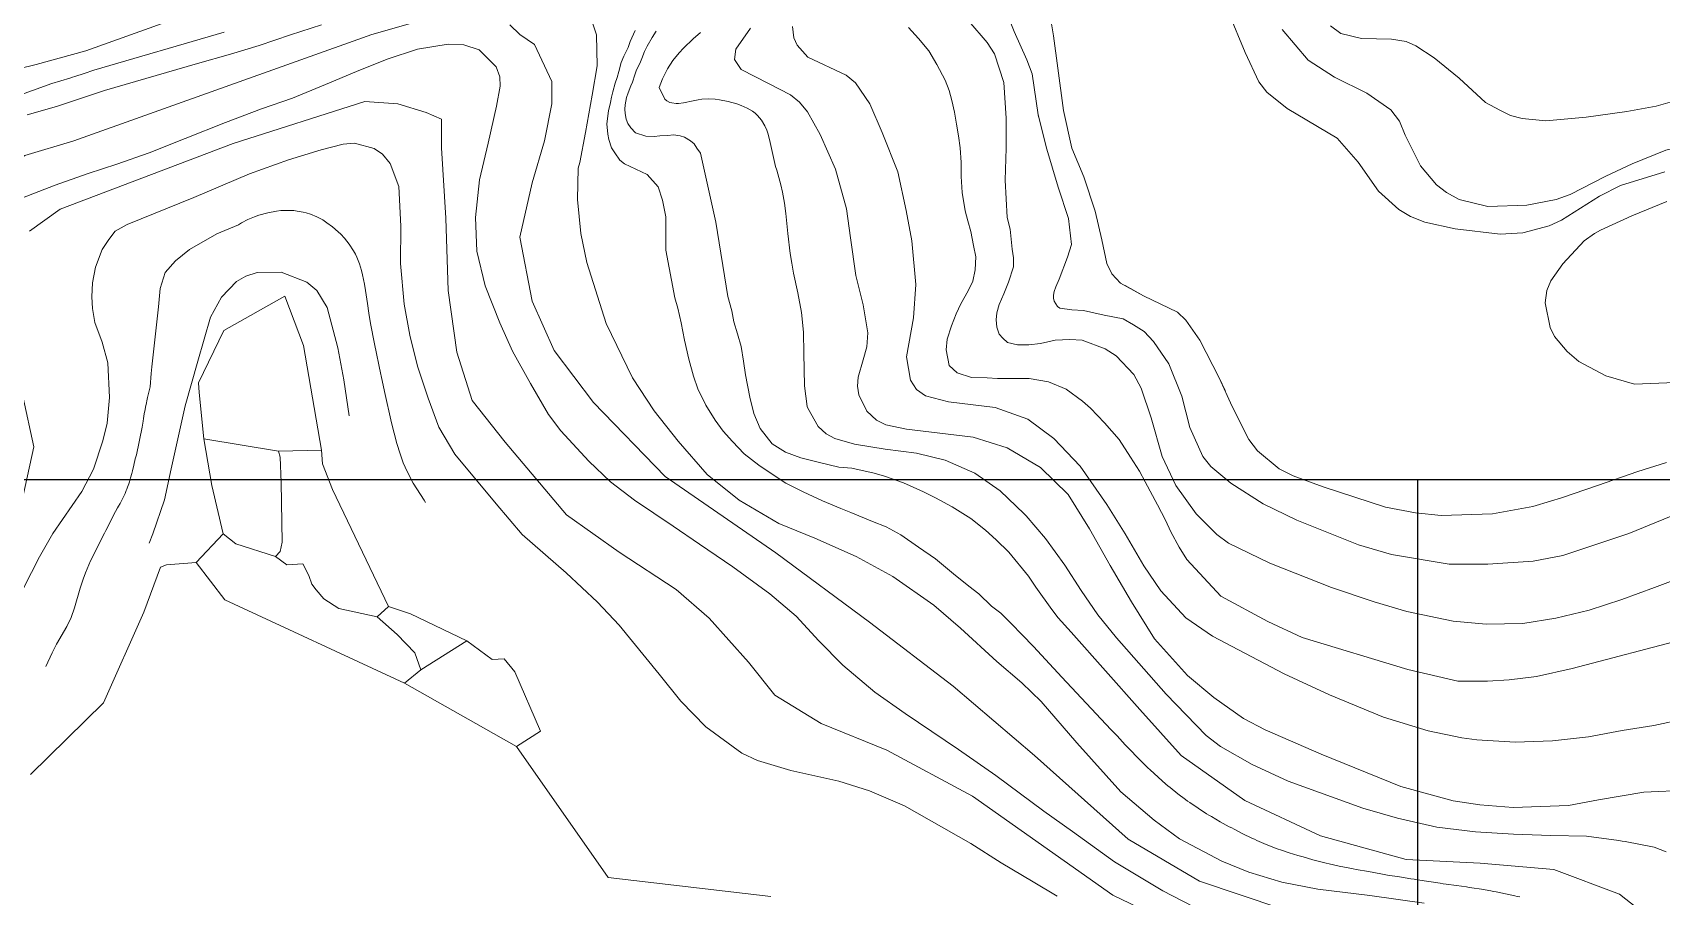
# Model space of a CAD drawing. Header units: metres. Extents: x 548946 to 557077, y 1838800 to 1845419.
# Drawn here: x 555462 to 556095, y 1840838 to 1841174 of the extents above; entities that cross this region are included whole.
import ezdxf

# ---------------------------------------------------------------- set-up
doc = ezdxf.new("R2010")
doc.units = ezdxf.units.M
doc.header["$LTSCALE"] = 28
for name, color, linetype, lineweight in [('1', 7, 'Continuous', 13), ('10', 7, 'Continuous', 13), ('2', 7, 'Continuous', 13), ('60', 7, 'Continuous', 25)]:
    doc.layers.add(name, color=color, linetype=linetype, lineweight=lineweight)

msp = doc.modelspace()

# ---------------------------------------------------------------- linework, layer by layer
at = {"layer": '1'}
for points in [[(555802.52, 1841304.9), (555809.2, 1841296.95), (555822.93, 1841276.55), (555832.5, 1841261.01), (555836.45, 1841252.84), (555839.22, 1841244.83), (555842.09, 1841228.02), (555841.34, 1841211.82), (555838.33, 1841199.05), (555837.56, 1841191.21), (555837.93, 1841187.35), (555843.18, 1841174.19), (555848.13, 1841163.24), (555850.11, 1841157.77), (555852.5, 1841141.86), (555852.8, 1841140.66)], [(555553.95, 1841192.51), (555482.37, 1841166.72), (555463.08, 1841161.36), (555442.3, 1841156.29)], [(555855.99, 1841187.39), (555858.5, 1841172.59), (555860.18, 1841159.94), (555862.37, 1841143.45), (555865.55, 1841128.9), (555870.27, 1841117.64), (555874.68, 1841104.37), (555877.28, 1841093.25), (555877.4, 1841092.68)], [(555855.99, 1841187.39), (555858.5, 1841172.59), (555860.18, 1841159.94), (555862.37, 1841143.45), (555865.55, 1841128.9), (555870.27, 1841117.64), (555874.68, 1841104.37), (555877.28, 1841093.25), (555879.24, 1841083.97), (555881.15, 1841079.91), (555884.45, 1841076.4), (555893.46, 1841071.47), (555906.62, 1841065.11), (555909.93, 1841061.97), (555915.33, 1841054.23), (555922.87, 1841039.57), (555927.86, 1841028.34), (555934.32, 1841015.49), (555937.72, 1841011.18), (555946.18, 1841004.19), (555951.63, 1841001.36), (555963.21, 1840997.08), (555987.53, 1840989.23), (555999.19, 1840986.97), (556009.14, 1840986.02), (556029.1, 1840986.64), (556044.81, 1840989.48), (556051.63, 1840991.58), (556055.88, 1840992.91), (556069.93, 1840997.66), (556085.51, 1841003.1), (556096.72, 1841006.55)], [(555318.85, 1840889.82), (555339.91, 1840913.81), (555357.14, 1840926.29), (555374.37, 1840942.61), (555388.73, 1840956.05), (555397.34, 1840969.49), (555407.87, 1840994.45), (555410.74, 1841021.33), (555409.78, 1841045.33), (555405.95, 1841053.97), (555407.86, 1841060.69), (555412.65, 1841070.29), (555418.39, 1841076.05), (555425.1, 1841086.61), (555427.97, 1841095.25), (555434.67, 1841105.81), (555444.24, 1841116.37), (555458.6, 1841125.97), (555477.75, 1841131.73), (555593.57, 1841173.01), (555620.38, 1841180.69)], [(555573.97, 1841176.81), (555561.92, 1841172.86), (555549.73, 1841168.73), (555538.55, 1841165.35), (555525.82, 1841161.79), (555489.65, 1841151.29), (555470.97, 1841144.99), (555459.52, 1841141.78)], [(555647.18, 1841176.85), (555651.01, 1841173.01), (555656.75, 1841169.17), (555663.45, 1841154.77), (555663.45, 1841146.13), (555660.58, 1841131.73), (555655.8, 1841115.41), (555651.01, 1841094.29), (555655.8, 1841069.33), (555664.41, 1841050.13), (555679.73, 1841029.97), (555707.49, 1841001.17), (555750.57, 1840971.41), (555786.94, 1840944.53), (555819.49, 1840919.58), (555851.08, 1840892.7), (555887.45, 1840860.05), (555915.22, 1840843.73), (555946.81, 1840833.17)], [(556002.5, 1840835.22), (555981.38, 1840838.16), (555961.18, 1840840.67), (555947.14, 1840843.34), (555934.38, 1840847.21), (555923.86, 1840851.5), (555907.38, 1840860.25), (555897.59, 1840867.44), (555884.56, 1840878.5), (555867.46, 1840897.57), (555853.68, 1840913.61), (555846.15, 1840920.97), (555836.38, 1840929.19), (555822.35, 1840942.15), (555811.93, 1840951.12), (555796.04, 1840962.3), (555781.72, 1840970.05), (555765.67, 1840977.15), (555751.76, 1840982.86), (555736.28, 1840992), (555723.91, 1841001.97), (555712.54, 1841014.87), (555703.28, 1841026.65), (555694.86, 1841039.52), (555684.56, 1841060.62), (555677.05, 1841084.32), (555674.79, 1841095.6), (555673.46, 1841108.86), (555673.74, 1841121.13), (555674.42, 1841123.26), (555676.5, 1841134.97), (555679.1, 1841149.5), (555681.07, 1841160.87), (555680.9, 1841172.92), (555678.04, 1841181.49)], [(555825.57, 1841178.29), (555832.7, 1841169.94), (555835.52, 1841165.48), (555839.1, 1841154.35), (555840.1, 1841140.49), (555840.1, 1841128.88), (555839.66, 1841116.37), (555840.46, 1841101.93), (555841.63, 1841097.33), (555842.39, 1841089.61), (555842.85, 1841086.17), (555842.85, 1841082.72), (555841.01, 1841076.74), (555839.18, 1841072.15), (555837.35, 1841068.01), (555836.43, 1841064.79), (555836.2, 1841062.03), (555836.43, 1841059.28), (555837.35, 1841056.52), (555838.72, 1841054.91), (555840.55, 1841053.3), (555844.45, 1841052.38), (555848.81, 1841052.38), (555853.39, 1841052.84), (555859.12, 1841054.22), (555864.85, 1841054.45), (555869.66, 1841054.22), (555878.58, 1841050.75), (555882.87, 1841048.09), (555889.7, 1841040.76), (555892.58, 1841035.49), (555896.4, 1841024.02), (555900.64, 1841008.92), (555906.06, 1840997.61), (555913.95, 1840986.62), (555921.98, 1840978.64), (555926.51, 1840975.28), (555942.51, 1840967.47), (555966.48, 1840958), (555983.02, 1840952.35), (555995.8, 1840948.59), (556013.85, 1840944.83), (556026.63, 1840943.7), (556040.92, 1840944.04), (556053.72, 1840946), (556066.63, 1840949.22), (556079.34, 1840953.3), (556092.02, 1840957.96), (556104.49, 1840962.65)], [(556096.1, 1841119.63), (556078.76, 1841114.27), (556070.69, 1841110.24), (556055.87, 1841100.81), (556051.05, 1841098.62), (556040.84, 1841095.92), (556032.1, 1841095.41), (556014.52, 1841097.43), (556002.76, 1841100.11), (555997.22, 1841102.32), (555992.66, 1841104.99), (555984.82, 1841112.1), (555976.92, 1841123.39), (555968.65, 1841132.8), (555949.31, 1841144.22), (555941.39, 1841150.68), (555938.27, 1841154.64), (555932.97, 1841166.11), (555926.56, 1841181.32)], [(556096.1, 1841119.63), (556078.76, 1841114.27), (556070.69, 1841110.24), (556055.87, 1841100.81), (556051.05, 1841098.62), (556040.84, 1841095.92), (556032.1, 1841095.41), (556014.52, 1841097.43), (556002.76, 1841100.11), (555997.22, 1841102.32), (555992.66, 1841104.99), (555984.82, 1841112.1), (555976.92, 1841123.39), (555968.65, 1841132.8), (555949.31, 1841144.22), (555941.39, 1841150.68), (555938.27, 1841154.64), (555932.97, 1841166.11), (555926.56, 1841181.32)], [(555995.49, 1840852.21), (555962.29, 1840861.43), (555932.84, 1840875.11), (555908.01, 1840892.6), (555891.99, 1840910.55), (555865.37, 1840940.59), (555860.28, 1840946.21), (555857.77, 1840949.37), (555851.58, 1840958.06), (555848.76, 1840962.44), (555841.08, 1840971.78), (555836.11, 1840976.57), (555831.99, 1840980.22), (555826.35, 1840984.79), (555819.02, 1840989.41), (555812.54, 1840992.89), (555807.9, 1840995.21), (555800.17, 1840998.66), (555792.82, 1841001.32), (555788.75, 1841002.46), (555780.1, 1841004.39), (555775.01, 1841004.83), (555767.49, 1841006.63), (555760.25, 1841008.47), (555754.23, 1841010.61), (555749.05, 1841013.84), (555744.48, 1841019.81), (555742.03, 1841025.64), (555740.48, 1841032.01), (555738.77, 1841040.73), (555737.92, 1841046.07), (555737.03, 1841051.69), (555735.67, 1841056.69), (555734.22, 1841061.25), (555733.37, 1841065.61), (555731.93, 1841071.16), (555727.24, 1841100.01), (555721.3, 1841126.93), (555719.87, 1841128.88), (555718.8, 1841130.56), (555717.31, 1841131.71), (555715.08, 1841133.17), (555713.36, 1841133.66), (555710.71, 1841134.04), (555708.53, 1841133.77), (555705.47, 1841133.62), (555703.21, 1841133.42), (555700.04, 1841133.5), (555696.01, 1841134.81), (555694.12, 1841136.7), (555693.04, 1841138.38), (555692.34, 1841140.19), (555692, 1841142.27), (555691.85, 1841144.07), (555692.04, 1841145.75), (555692.55, 1841148.58), (555693.11, 1841150.38), (555694.2, 1841153.04), (555694.8, 1841154.54), (555695.78, 1841157.42), (555696.41, 1841159.32), (555697.68, 1841161.84), (555698.4, 1841163.67), (555699.55, 1841166.42), (555700.47, 1841168.51), (555702.5, 1841171.84), (555704.07, 1841174.4)], [(555721.31, 1841173.84), (555718.42, 1841171.33), (555714.68, 1841167.79), (555712.93, 1841165.91), (555710.53, 1841162.92), (555708.45, 1841159.67), (555707.25, 1841157.37), (555706.52, 1841155.79), (555705.25, 1841152.5), (555707.44, 1841147.95), (555708.23, 1841147.29), (555709.35, 1841146.67), (555710.15, 1841146.42), (555711.86, 1841146.21), (555712.75, 1841146.24), (555714.61, 1841146.47), (555718.45, 1841147.31), (555720.36, 1841147.69), (555721.71, 1841147.88), (555724.35, 1841148.02), (555726.92, 1841147.88), (555728.62, 1841147.66), (555732.02, 1841146.98), (555735.37, 1841146.06), (555737.01, 1841145.49), (555739.36, 1841144.46), (555741.51, 1841143.19), (555742.49, 1841142.45), (555743.4, 1841141.61), (555744.99, 1841139.71), (555746.29, 1841137.51)], [(555740.74, 1841175.57), (555735.02, 1841167.3), (555734.53, 1841163.27), (555737.1, 1841159.47), (555747.66, 1841153.96), (555756.22, 1841149.54), (555759.67, 1841146.74), (555762.78, 1841142.99), (555767.78, 1841134.11), (555773.77, 1841120.64), (555778.04, 1841105.26)], [(555757.02, 1841176.19), (555757.53, 1841171.8), (555758.81, 1841168.97), (555762.94, 1841164.24), (555777.86, 1841157.27), (555781.51, 1841154.21), (555787.04, 1841146.04), (555791.87, 1841134.93), (555797.96, 1841119.65), (555801.22, 1841104.56), (555803.34, 1841092.81), (555804.89, 1841075.81), (555804.1, 1841062.83), (555801.36, 1841047.64), (555802.93, 1841038.65), (555805.26, 1841035.04), (555808.76, 1841032.55), (555817.66, 1841030.15), (555835.72, 1841028), (555848.5, 1841023.4), (555858.59, 1841015.93), (555868.83, 1841005.11), (555879.2, 1840990.26), (555886.3, 1840978.9), (555893.55, 1840966.43), (555900.16, 1840956.67), (555909.94, 1840946.22), (555920.27, 1840939.06), (555948.05, 1840924.45), (555965.72, 1840916.18), (555986.77, 1840907.52), (556004.07, 1840902.25), (556017.11, 1840899.58), (556022.99, 1840898.71), (556037.89, 1840897.89), (556052.43, 1840898.39), (556066.34, 1840899.92), (556079.47, 1840902.34), (556091.75, 1840904.34), (556103.87, 1840906.93)], [(555843.18, 1841174.19), (555848.13, 1841163.24), (555850.11, 1841157.77), (555852.5, 1841141.86), (555855.82, 1841128.45), (555860.3, 1841113.66), (555864.3, 1841101.46), (555865.43, 1841091.37), (555863.92, 1841086.44), (555860.72, 1841077.89), (555859.35, 1841074.9), (555858.66, 1841073.07), (555858.43, 1841071.69), (555858.43, 1841070.54), (555858.66, 1841069.39), (555860.04, 1841067.32), (555860.95, 1841066.63), (555865.54, 1841065.94), (555870.12, 1841065.71), (555878.14, 1841063.87), (555885.48, 1841062.49), (555889.6, 1841060.2), (555893.63, 1841057.51), (555897.34, 1841053.65), (555903.28, 1841044.94), (555908.29, 1841032.45), (555911.46, 1841020.15), (555916.45, 1841008.92), (555919.62, 1841005.1), (555927.33, 1840998.61), (555939.88, 1840990.48), (555953.04, 1840984.12), (555977.01, 1840974.55), (555989.79, 1840970.79), (556012.17, 1840967.07), (556027.22, 1840967.07), (556044.9, 1840968.2), (556056.37, 1840970.44), (556082.09, 1840978.96), (556106.47, 1840988.92)], [(556125.53, 1841134.17), (556112.56, 1841131.75), (556096.4, 1841128.07), (556083.41, 1841122.71), (556073.12, 1841117.99), (556059.24, 1841110.83), (556053.81, 1841108.93), (556042.45, 1841106.64), (556027.27, 1841106.16), (556016.18, 1841108.91), (556011.16, 1841111.58), (556007.37, 1841114.59), (556001.11, 1841122), (555995.18, 1841133.94), (555992.92, 1841139.38), (555989.52, 1841143.7), (555980.29, 1841150.29), (555967.72, 1841156.45), (555957.47, 1841163.07), (555947.35, 1841175.01)], [(555966.09, 1841176.36), (555970.08, 1841173.41), (555978.11, 1841171.48), (555989.84, 1841171.27), (555995.46, 1841170.33), (555999.3, 1841168.71), (556006.36, 1841163.94), (556016.13, 1841156.04), (556026.38, 1841146.61), (556031.96, 1841143.58), (556036.13, 1841141.61), (556040.56, 1841140.34), (556049.84, 1841139.52), (556065.47, 1841140.89), (556081.26, 1841143.13), (556092.73, 1841145.21), (556106.34, 1841149.11)], [(555916.7, 1840831.85), (555901, 1840839.98), (555882.12, 1840851.27), (555865.83, 1840863.03), (555854.73, 1840870.96), (555836.09, 1840884.92), (555821.58, 1840894.94), (555800.81, 1840909.02), (555788.97, 1840917.22), (555776.52, 1840927.82), (555767.19, 1840937.18), (555758.38, 1840946.78), (555748.24, 1840955.52), (555733.85, 1840966.08), (555720.89, 1840974.86), (555710.6, 1840981.82), (555695.56, 1840991.96), (555686.31, 1840999.04), (555677.84, 1841007.08), (555667, 1841018.91), (555662.22, 1841025.31), (555655.12, 1841037.28), (555648.25, 1841049.92), (555643.32, 1841060.9), (555637.57, 1841075.33), (555634.39, 1841088.74), (555633.78, 1841101.84), (555635.34, 1841116.48), (555638.75, 1841130.79), (555641.99, 1841145.24), (555643.4, 1841152.96), (555643.25, 1841156.61), (555641.82, 1841160.45), (555635.24, 1841167.05), (555629.23, 1841169.05), (555623.21, 1841169.25), (555611.21, 1841167.35), (555599.54, 1841163.52), (555587.52, 1841158.7), (555575.54, 1841153.57), (555562.62, 1841148.33), (555550.68, 1841144.15), (555536.58, 1841138.83), (555520.95, 1841132.61), (555506.97, 1841127.07), (555494.35, 1841122.57), (555483.28, 1841118.98), (555470.48, 1841114.49), (555455.38, 1841108.63)], [(555793.67, 1840894.78), (555768.1, 1840905.04), (555750.2, 1840916.15), (555739.97, 1840928.97), (555724.63, 1840946.07), (555711.84, 1840957.18), (555689.68, 1840971.71), (555669.23, 1840986.24), (555645.36, 1841014.45), (555632.57, 1841030.69), (555626.61, 1841049.5), (555623.2, 1841073.43), (555622.34, 1841101.64), (555620.64, 1841128.99), (555620.65, 1841140.11), (555614.68, 1841142.67), (555603.6, 1841146.09), (555590.82, 1841146.95), (555539.67, 1841130.71), (555472.33, 1841105.06), (555460.4, 1841096.52)], [(555746.29, 1841137.51), (555747.01, 1841135.89), (555747.42, 1841134.73), (555748.12, 1841132.27), (555750.47, 1841121.73), (555750.94, 1841120.25), (555752.49, 1841114.6), (555753.12, 1841111.74), (555753.9, 1841107.42), (555754.43, 1841103.5), (555755.24, 1841095.63), (555756.15, 1841087.91), (555756.74, 1841084.07), (555757.45, 1841080.23), (555759.05, 1841072.57), (555760.45, 1841064.99), (555760.94, 1841061.17), (555761.24, 1841057.17), (555761.45, 1841049.12), (555761.62, 1841036.36), (555762.77, 1841028.32), (555762.92, 1841027.76), (555766.94, 1841020.54), (555770.04, 1841017.78), (555773.49, 1841015.89), (555781.14, 1841013.7), (555793.08, 1841011.83), (555805.23, 1841010.18), (555816.36, 1841007.5), (555827.88, 1841002.48), (555837.68, 1840995.56), (555847.1, 1840986.69), (555847.84, 1840985.9), (555855.36, 1840977.04), (555862.83, 1840966.61), (555869.15, 1840956.84), (555875.73, 1840947.32), (555882.95, 1840938.42), (555902.24, 1840916.52), (555917.73, 1840900.37), (555923.39, 1840896.2), (555935.7, 1840889.19), (555949.72, 1840882.69), (555978.65, 1840872.15), (555992.18, 1840868.22), (556007.47, 1840864.81), (556022.53, 1840862.91), (556037.3, 1840862.06), (556051.75, 1840861.53), (556065.56, 1840861.21), (556078.13, 1840859.56), (556079.42, 1840859.36), (556080.7, 1840859.16), (556091.85, 1840856.95), (556096.56, 1840855.24)], [(556125.53, 1841134.17), (556112.56, 1841131.75), (556096.4, 1841128.07), (556083.41, 1841122.71), (556073.12, 1841117.99), (556059.24, 1841110.83), (556053.81, 1841108.93), (556042.45, 1841106.64), (556027.27, 1841106.16), (556016.18, 1841108.91), (556011.16, 1841111.58), (556007.37, 1841114.59), (556001.11, 1841122), (555999.99, 1841124.26)], [(556096.81, 1841108.11), (556083.24, 1841102.52), (556071.02, 1841097), (556068.68, 1841095.64), (556064.64, 1841092.79), (556056.35, 1841083.9), (556051.77, 1841077.19), (556050.25, 1841073.51), (556049.53, 1841068.71), (556051.44, 1841059.04), (556053.22, 1841055.62), (556058.04, 1841049.71), (556062.61, 1841045.93), (556073.08, 1841040.24), (556084.24, 1841037.09), (556099.94, 1841037.7)], [(556096.81, 1841108.11), (556083.24, 1841102.52), (556071.02, 1841097), (556068.68, 1841095.64), (556064.64, 1841092.79), (556056.35, 1841083.9), (556051.77, 1841077.19), (556050.25, 1841073.51), (556049.53, 1841068.71), (556051.44, 1841059.04), (556053.22, 1841055.62), (556058.04, 1841049.71), (556062.61, 1841045.93), (556073.08, 1841040.24), (556084.24, 1841037.09), (556099.94, 1841037.7)], [(555490.08, 1840980.18), (555493.86, 1840987.55), (555494.67, 1840988.91), (555495.07, 1840989.6), (555495.65, 1840990.64), (555496.2, 1840991.68), (555496.47, 1840992.21), (555496.99, 1840993.26), (555497.24, 1840993.79), (555497.61, 1840994.6), (555498.07, 1840995.68), (555498.29, 1840996.22), (555498.6, 1840997.04), (555499.04, 1840998.28), (555499.3, 1840999.08), (555499.46, 1840999.61), (555499.77, 1841000.68), (555500.19, 1841002.3), (555500.46, 1841003.39), (555500.98, 1841005.57), (555501.58, 1841008.02), (555501.9, 1841009.24), (555502.01, 1841009.64), (555504.31, 1841020.29), (555504.51, 1841021.84), (555504.61, 1841022.61), (555504.79, 1841023.76), (555505.07, 1841025.49), (555505.38, 1841027.21), (555505.54, 1841028.06), (555505.9, 1841029.77), (555506.09, 1841030.62), (555506.38, 1841031.9), (555506.51, 1841032.44), (555507.33, 1841036.02), (555507.71, 1841041.19), (555508.03, 1841043.75), (555510.63, 1841067.08), (555511.2, 1841074.22), (555513.19, 1841080.52), (555517.19, 1841085.09), (555522.6, 1841089.38), (555533.3, 1841095.55), (555541.67, 1841099.03), (555542.89, 1841099.76), (555545.35, 1841101.07), (555547.87, 1841102.16), (555549.57, 1841102.78), (555553.06, 1841103.76), (555556.4, 1841104.37), (555558.09, 1841104.55), (555560.65, 1841104.65), (555563.21, 1841104.54), (555564.49, 1841104.39), (555566.81, 1841103.97), (555567.95, 1841103.68), (555569.65, 1841103.16), (555572.1, 1841102.16), (555574.43, 1841100.92), (555575.53, 1841100.21), (555576.07, 1841099.83), (555578.23, 1841098.21), (555580.4, 1841096.34), (555581.41, 1841095.37), (555582.84, 1841093.86), (555584.76, 1841091.48), (555586.4, 1841088.93), (555587.12, 1841087.6), (555587.69, 1841086.4), (555588.67, 1841083.9), (555589.47, 1841081.32), (555589.93, 1841079.56), (555590.66, 1841076.01), (555591.08, 1841073.49), (555591.79, 1841068.46), (555592.32, 1841064.69), (555592.97, 1841060.69), (555594.51, 1841052.71), (555597.03, 1841040.79), (555597.13, 1841040.32), (555598.38, 1841034.19), (555601.2, 1841022.02), (555603.25, 1841013.96), (555604.48, 1841009.98), (555605.75, 1841006.51), (555606.47, 1841004.8), (555607.63, 1841002.27), (555609.58, 1840998.6), (555610.95, 1840996.34), (555613.8, 1840991.89), (555614.33, 1840990.99)], [(555778.04, 1841105.26), (555779.54, 1841093.98), (555781.63, 1841079.29), (555784.54, 1841067.93), (555786.27, 1841057.03), (555785.87, 1841051.6), (555784.48, 1841046.52), (555782.57, 1841039.75), (555782.3, 1841036.3), (555782.81, 1841032.9), (555785.91, 1841026.58), (555789.66, 1841023), (555793.27, 1841021.21), (555801.31, 1841019.52), (555814.24, 1841018.01), (555827.17, 1841016.51), (555840.47, 1841012.26), (555853.37, 1841004.6), (555864.13, 1840994.14), (555872.47, 1840980.84), (555880.53, 1840966.52), (555888.71, 1840952.36), (555897.74, 1840938.03), (555910.54, 1840923.78), (555920.77, 1840915.21), (555932.34, 1840907.09), (555940.77, 1840902.61), (555962.53, 1840893.16), (555993.48, 1840880.54), (556013.8, 1840875.05), (556024.18, 1840873.41), (556037.14, 1840872.43), (556058.56, 1840873.18), (556070.22, 1840875.44), (556087.89, 1840878.45), (556105.18, 1840879.2)], [(555506.91, 1840975.25), (555508.34, 1840978.82), (555512.97, 1840992.12), (555515.47, 1841004.19), (555520.97, 1841028.65), (555525.86, 1841045.97), (555530.87, 1841063.12), (555535.06, 1841070.87), (555540.98, 1841076.97), (555544.59, 1841079.12), (555548.93, 1841080.54), (555558.23, 1841080.62), (555568.19, 1841076.78), (555572.15, 1841073.46), (555576.22, 1841066.93), (555580.25, 1841051.22), (555582.68, 1841038.8), (555584.71, 1841024.74)], [(555886.26, 1841075.41), (555893.46, 1841071.47), (555906.62, 1841065.11), (555909.93, 1841061.97), (555915.33, 1841054.23), (555922.87, 1841039.57), (555925.11, 1841034.54)], [(555457.84, 1841032.41), (555462.11, 1841012.75), (555457.84, 1840993.09)], [(555466.76, 1840927.21), (555469.26, 1840932.56), (555471.02, 1840935.95), (555474.94, 1840942.81), (555476.65, 1840946.34), (555477.98, 1840950.04), (555480.15, 1840957.67), (555481.34, 1840961.28), (555482.22, 1840963.66), (555484.21, 1840968.31), (555489.58, 1840979.12), (555490.08, 1840980.18)], [(556056.23, 1840681.38), (556057.05, 1840688.78), (556057.91, 1840702.45), (556058.76, 1840717.84), (556058.76, 1840735.79), (556052.79, 1840754.6), (556042.56, 1840767.42), (556032.33, 1840776.82), (556008.47, 1840789.64), (555976.93, 1840801.61), (555924.08, 1840817.85), (555881.46, 1840838.37), (555826.91, 1840876.83), (555793.67, 1840894.78)], [(556111.19, 1840801.65), (556094.31, 1840826.18), (556078.45, 1840838.67), (556052.92, 1840848.33), (556024.28, 1840850.81), (555995.49, 1840852.21)]]:
    msp.add_lwpolyline(points, dxfattribs=at)
at = {"layer": '10'}
for p, q in [((555557.18, 1841011.02), (555528.21, 1841015.81)), ((555574, 1841011.33), (555557.18, 1841011.02)), ((555525.23, 1840967.76), (555535.68, 1840978.91)), ((555600.04, 1840950.61), (555595.64, 1840946.57)), ((555612.56, 1840925.9), (555630.39, 1840937.26)), ((555612.56, 1840925.9), (555606.25, 1840920.77)), ((555606.25, 1840920.77), (555649.8, 1840896.11))]:
    msp.add_line(p, q, dxfattribs=at)
for points in [[(555528.21, 1841015.81), (555526.4, 1841033.82), (555526.13, 1841037.6), (555535.93, 1841057.93), (555559.67, 1841071.23), (555566.91, 1841052.11), (555574, 1841011.33)], [(555528.21, 1841015.81), (555531.39, 1840997.6), (555535.68, 1840978.91)], [(555557.18, 1841011.02), (555557.89, 1841008.64), (555558.27, 1840998.86), (555558.65, 1840975.67), (555557.84, 1840971.97), (555556.06, 1840969.99)], [(555574, 1841011.33), (555574.3, 1841006.02), (555578.28, 1840996.12), (555600.04, 1840950.61)], [(555535.68, 1840978.91), (555540.63, 1840975.01), (555556.06, 1840969.99)], [(555460.87, 1840885.26), (555489.18, 1840913.17), (555504.94, 1840948.41), (555511.4, 1840965.91), (555513.71, 1840966.84), (555525.23, 1840967.76)], [(555606.25, 1840920.77), (555536.38, 1840953.16), (555525.23, 1840967.76)], [(555556.06, 1840969.99), (555560.42, 1840966.76), (555566.66, 1840967.16), (555569.04, 1840962.62), (555570.18, 1840959.31), (555571.84, 1840957.08), (555574.84, 1840953.64), (555580.63, 1840949.78), (555595.64, 1840946.57)], [(555630.39, 1840937.26), (555608.58, 1840947.76), (555600.04, 1840950.61)], [(555595.64, 1840946.57), (555603.36, 1840939.72), (555610.26, 1840932.59), (555612.56, 1840925.9)], [(555649.8, 1840896.11), (555659.11, 1840902.17), (555649.12, 1840925.13), (555644.94, 1840930.29), (555640.32, 1840930.04), (555630.39, 1840937.26)], [(555748.64, 1840837.78), (555685.35, 1840845.15), (555649.8, 1840896.11)]]:
    msp.add_lwpolyline(points, dxfattribs=at)
at = {"layer": '2'}
for points in [[(555536.13, 1841173.97), (555485.41, 1841159.18), (555481.75, 1841157.95), (555478.11, 1841156.75), (555477.12, 1841156.43), (555476.13, 1841156.11), (555472.6, 1841155.01), (555469.18, 1841153.96), (555420.73, 1841136.52), (555418.77, 1841135.8), (555417.16, 1841135.29), (555414.87, 1841134.63), (555413.34, 1841134.23), (555411.03, 1841133.41), (555407.81, 1841131.33), (555406.7, 1841130.14), (555405.64, 1841128.53), (555404.38, 1841125.96), (555403.17, 1841123.44), (555402.02, 1841119.19), (555401.78, 1841116.11), (555402.14, 1841113.21), (555402.69, 1841110.54), (555403.42, 1841107.64)], [(555953.41, 1840853.77), (555950, 1840854.8), (555946.66, 1840855.91), (555945.71, 1840856.26), (555944.75, 1840856.62), (555941.15, 1840858.05), (555937.53, 1840859.61), (555936.54, 1840860.06), (555935.56, 1840860.51), (555932.1, 1840862.18), (555928.67, 1840863.94), (555927.71, 1840864.45), (555926.75, 1840864.96), (555923.26, 1840866.87), (555919.8, 1840868.87), (555918.86, 1840869.44), (555917.93, 1840870.02), (555914.63, 1840872.14), (555911.45, 1840874.32), (555910.59, 1840874.94), (555909.74, 1840875.55), (555906.74, 1840877.8), (555903.78, 1840880.16), (555902.95, 1840880.85), (555902.12, 1840881.55), (555899.09, 1840884.2), (555896.02, 1840887.02), (555895.17, 1840887.83), (555894.31, 1840888.66), (555891.23, 1840891.76), (555888.1, 1840895), (555887.23, 1840895.92), (555886.35, 1840896.84), (555883.14, 1840900.23), (555880.79, 1840902.73), (555861.66, 1840923.17), (555855.3, 1840930.02), (555850.72, 1840935), (555846.33, 1840939.6), (555841.98, 1840943.92), (555837.94, 1840948), (555834.36, 1840950.74), (555829.39, 1840955.54), (555825.5, 1840958.52), (555819.54, 1840963.32), (555812.62, 1840969.12), (555806, 1840973.69), (555799.06, 1840978.51), (555793.48, 1840981.55), (555788.17, 1840983.64), (555779.73, 1840987.13), (555775.75, 1840988.7), (555768.64, 1840991.68), (555761.18, 1840995.16), (555754.43, 1840998.6), (555748.31, 1841002.55), (555743.99, 1841005.61), (555738.23, 1841010.02), (555733.68, 1841014.74), (555730.07, 1841018.73), (555726.98, 1841023.08), (555723.27, 1841028.88), (555720.2, 1841035.19), (555718.56, 1841040.15), (555716.7, 1841046.76), (555715.01, 1841054.23), (555713.71, 1841060.91), (555712.39, 1841066.61), (555711.29, 1841070.66), (555707.84, 1841089.2), (555707.84, 1841095.68), (555707.84, 1841102.17), (555706.55, 1841108.65), (555704.83, 1841113.84), (555700.52, 1841118.59), (555691.68, 1841122.74), (555689.85, 1841124.17), (555687.9, 1841127.08), (555686.72, 1841128.99), (555685.69, 1841132.17), (555685.19, 1841134.24), (555684.84, 1841138.3), (555685.46, 1841143.43), (555686.25, 1841146.6), (555686.62, 1841148.7), (555687.14, 1841150.82), (555688.15, 1841154.1), (555688.81, 1841156.39), (555689.47, 1841158.69), (555690.46, 1841162.12), (555691.41, 1841164.61), (555693.11, 1841168.06), (555693.93, 1841170.37), (555695.84, 1841174.63)], [(555802.12, 1841175.74), (555806.04, 1841171.5), (555810.04, 1841166.72), (555813.12, 1841161.39), (555816.32, 1841155.24), (555817.96, 1841151.26), (555818.9, 1841147.33), (555819.92, 1841142.85), (555820.81, 1841138.21), (555821.55, 1841133.69), (555822.17, 1841129.02), (555822.51, 1841123.33), (555822.53, 1841117.88), (555822.94, 1841111.64), (555824.17, 1841104.52), (555825.11, 1841100.59), (555826.36, 1841096.42), (555827.36, 1841090.96), (555828.22, 1841086.6), (555828.06, 1841081.54), (555827.11, 1841077.08), (555825.23, 1841073.33), (555822.39, 1841068.34), (555820.67, 1841064.47), (555818.78, 1841059.74), (555817.08, 1841054.62), (555816.8, 1841050.39), (555817.88, 1841044.38), (555821.07, 1841041.44), (555826.62, 1841039.66), (555832.66, 1841039.48), (555836.74, 1841039.32), (555843.6, 1841039.26), (555849.05, 1841039.28), (555856.49, 1841038.03), (555863.44, 1841035.18), (555869.67, 1841030.41), (555872.82, 1841027.75), (555878.34, 1841022.04), (555883.96, 1841015.52), (555888.36, 1841008.69), (555891.88, 1841003.28), (555894.11, 1840999.1), (555898.81, 1840990.07), (555901.97, 1840984.19), (555904.12, 1840979.58), (555907.27, 1840973.71), (555910.29, 1840968.93), (555923.54, 1840954.56), (555941.76, 1840944.76), (555955.09, 1840938.52), (555996.2, 1840926.05), (556015.54, 1840921.59), (556027.1, 1840921.59), (556035.54, 1840922.03)], [(555454.92, 1840951.32), (555464.33, 1840969.92), (555469.5, 1840979), (555480.75, 1840995.38), (555485.35, 1841004.02), (555488.95, 1841015.03), (555490.66, 1841021.89), (555491.52, 1841031.9), (555490.95, 1841045.34), (555488.67, 1841053.35), (555485.82, 1841061.07), (555484.96, 1841066.5), (555484.68, 1841071.08), (555484.96, 1841076.51), (555486.1, 1841082.52), (555488.67, 1841089.38), (555491.24, 1841093.38), (555493.8, 1841096.53), (555498.36, 1841099.1), (555524.35, 1841109.6), (555545.95, 1841118.83), (555561.15, 1841124.37), (555573.82, 1841128.15), (555582.37, 1841130.44), (555586.74, 1841130.73), (555594.36, 1841128.67), (555597.61, 1841126.45), (555600.63, 1841122.86), (555604.04, 1841113.94), (555604.85, 1841098.5), (555604.68, 1841083.97), (555606.02, 1841068.12), (555608.28, 1841056.11), (555611.21, 1841044.1), (555615.41, 1841031.66), (555619.55, 1841020.38), (555625.79, 1841009.8), (555641.79, 1840990.57), (555651.92, 1840978.65), (555669.1, 1840963.64), (555681.28, 1840952.31), (555689.63, 1840943.33), (555705.19, 1840924.3), (555713.58, 1840913.78), (555723.33, 1840903.76), (555737.33, 1840893.51), (555743.44, 1840890.7), (555756.4, 1840886.82), (555775.01, 1840882.72), (555786.88, 1840878.93), (555800.51, 1840873.09), (555826.34, 1840858.47), (555838.1, 1840850.96), (555850.55, 1840843.53), (555859.82, 1840837.88)], [(556035.54, 1840922.03), (556046.21, 1840923.37), (556059.98, 1840926.49), (556104.49, 1840938.16)], [(556039.7, 1840837.63), (556038.7, 1840837.87), (556037.7, 1840838.11), (556034.08, 1840838.89), (556030.45, 1840839.59), (556029.43, 1840839.77), (556028.42, 1840839.96), (556024.75, 1840840.6), (556021.02, 1840841.21), (556019.98, 1840841.37), (556018.93, 1840841.53), (556015.1, 1840842.07), (556011.1, 1840842.62), (556009.95, 1840842.79), (556008.78, 1840842.96), (556004.39, 1840843.62), (555999.87, 1840844.32), (555998.63, 1840844.52), (555997.38, 1840844.71), (555992.88, 1840845.42), (555988.3, 1840846.17), (555987, 1840846.39), (555985.7, 1840846.62), (555980.86, 1840847.49), (555976.14, 1840848.37), (555974.89, 1840848.61), (555973.68, 1840848.84), (555969.53, 1840849.64), (555965.55, 1840850.49), (555964.44, 1840850.74), (555963.33, 1840851.01), (555959.31, 1840852.07), (555955.43, 1840853.18), (555954.41, 1840853.48), (555953.41, 1840853.77)]]:
    msp.add_lwpolyline(points, dxfattribs=at)
at = {"layer": '60'}
for p, q in [((549000, 1841000), (557000, 1841000)), ((556000, 1840000), (556000, 1841000))]:
    msp.add_line(p, q, dxfattribs=at)

doc.saveas('drawing.dxf')
